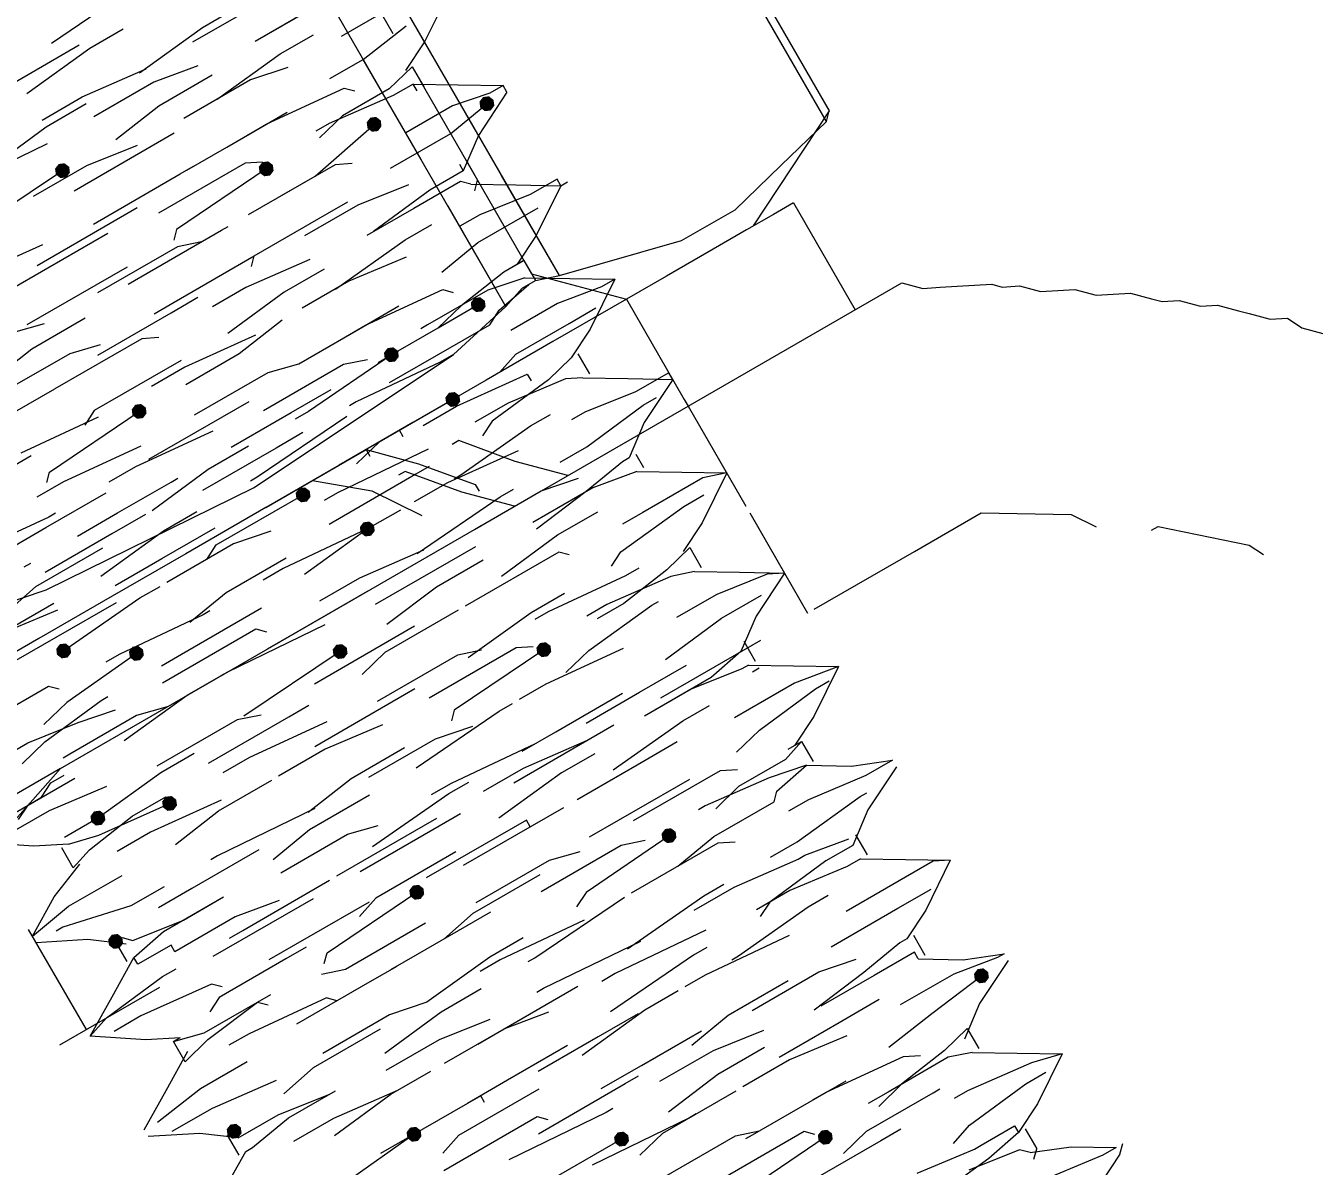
# Model space of a CAD drawing. Header units: millimetres. Extents: x 89051 to 218395, y -330386 to -125649.
# Drawn here: x 90744.4 to 90764.62, y -134125.1 to -134107.21 of the extents above; entities that cross this region are included whole.
import ezdxf

# ---------------------------------------------------------------- set-up
doc = ezdxf.new("R2010")
doc.units = ezdxf.units.MM
doc.header["$LTSCALE"] = 13
doc.layers.add('C00-00-00', color=7, linetype='Continuous')
doc.layers.add('标注、文本', color=3, linetype='Continuous', lineweight=25)
doc.styles.get("Standard").update_dxf_attribs({"font": 'gbenor.shx', "bigfont": 'gbcbig.shx'})
doc.dimstyles.new('1-15', dxfattribs={"dimscale": 20, "dimtxt": 3.5, "dimasz": 2, "dimexe": 1.5, "dimexo": 0.5, "dimgap": 0.5, "dimtad": 1, "dimtoh": 1, "dimdec": 1, "dimdsep": 46, "dimtxsty": 'Standard', "dimcen": 2.5, "dimclrd": 3, "dimclre": 3, "dimclrt": 3, "dimadec": 0, "dimazin": 2, "dimtfac": 1, "dimtdec": 1, "dimtmove": 0, "dimatfit": 2, "dimfxl": 1, "dimarcsym": 0})

# ---------------------------------------------------------------- blocks, each defined once
blk = doc.blocks.new('225635')
at = {"layer": 'C00-00-00'}
h = blk.add_hatch(color=256, dxfattribs=at)
h.dxf.hatch_style = 2
h.paths.add_polyline_path([(72516.826, -125582.872), (72516.74, -125582.907), (72516.705, -125582.993), (72516.74, -125583.078), (72516.826, -125583.114), (72516.911, -125583.078), (72516.947, -125582.993), (72516.911, -125582.907)])
h = blk.add_hatch(color=256, dxfattribs=at)
h.dxf.hatch_style = 2
h.paths.add_polyline_path([(72519.609, -125584.445), (72519.523, -125584.48), (72519.488, -125584.566), (72519.523, -125584.651), (72519.609, -125584.687), (72519.694, -125584.651), (72519.73, -125584.566), (72519.694, -125584.48)])
h = blk.add_hatch(color=256, dxfattribs=at)
h.dxf.hatch_style = 2
h.paths.add_polyline_path([(72521.424, -125584.687), (72521.339, -125584.722), (72521.303, -125584.808), (72521.339, -125584.893), (72521.424, -125584.929), (72521.509, -125584.893), (72521.545, -125584.808), (72521.509, -125584.722)])
h = blk.add_hatch(color=256, dxfattribs=at)
h.dxf.hatch_style = 2
h.paths.add_polyline_path([(72523.118, -125585.292), (72523.033, -125585.327), (72522.997, -125585.413), (72523.033, -125585.498), (72523.118, -125585.534), (72523.204, -125585.498), (72523.239, -125585.413), (72523.204, -125585.327)])
h = blk.add_hatch(color=256, dxfattribs=at)
h.dxf.hatch_style = 2
h.paths.add_polyline_path([(72515.979, -125586.744), (72515.893, -125586.78), (72515.858, -125586.865), (72515.893, -125586.95), (72515.979, -125586.986), (72516.064, -125586.95), (72516.1, -125586.865), (72516.064, -125586.78)])
h = blk.add_hatch(color=256, dxfattribs=at)
h.dxf.hatch_style = 2
h.paths.add_polyline_path([(72519.851, -125587.954), (72519.765, -125587.99), (72519.73, -125588.075), (72519.765, -125588.16), (72519.851, -125588.196), (72519.936, -125588.16), (72519.972, -125588.075), (72519.936, -125587.99)])
h = blk.add_hatch(color=256, dxfattribs=at)
h.dxf.hatch_style = 2
h.paths.add_polyline_path([(72521.424, -125587.954), (72521.339, -125587.99), (72521.303, -125588.075), (72521.339, -125588.16), (72521.424, -125588.196), (72521.509, -125588.16), (72521.545, -125588.075), (72521.509, -125587.99)])
h = blk.add_hatch(color=256, dxfattribs=at)
h.dxf.hatch_style = 2
h.paths.add_polyline_path([(72520.335, -125589.043), (72520.249, -125589.079), (72520.214, -125589.164), (72520.249, -125589.25), (72520.335, -125589.285), (72520.42, -125589.25), (72520.456, -125589.164), (72520.42, -125589.079)])
h = blk.add_hatch(color=256, dxfattribs=at)
h.dxf.hatch_style = 2
h.paths.add_polyline_path([(72517.552, -125589.164), (72517.466, -125589.2), (72517.431, -125589.285), (72517.466, -125589.371), (72517.552, -125589.406), (72517.637, -125589.371), (72517.673, -125589.285), (72517.637, -125589.2)])
h = blk.add_hatch(color=256, dxfattribs=at)
h.dxf.hatch_style = 2
h.paths.add_polyline_path([(72513.074, -125589.406), (72512.989, -125589.442), (72512.953, -125589.527), (72512.989, -125589.613), (72513.074, -125589.648), (72513.16, -125589.613), (72513.195, -125589.527), (72513.16, -125589.442)])
h = blk.add_hatch(color=256, dxfattribs=at)
h.dxf.hatch_style = 2
h.paths.add_polyline_path([(72514.043, -125590.011), (72513.957, -125590.047), (72513.922, -125590.132), (72513.957, -125590.218), (72514.043, -125590.253), (72514.128, -125590.218), (72514.163, -125590.132), (72514.128, -125590.047)])
h = blk.add_hatch(color=256, dxfattribs=at)
h.dxf.hatch_style = 2
h.paths.add_polyline_path([(72518.157, -125590.132), (72518.071, -125590.168), (72518.036, -125590.253), (72518.071, -125590.339), (72518.157, -125590.374), (72518.242, -125590.339), (72518.278, -125590.253), (72518.242, -125590.168)])
h = blk.add_hatch(color=256, dxfattribs=at)
h.dxf.hatch_style = 2
h.paths.add_polyline_path([(72516.826, -125591.584), (72516.74, -125591.62), (72516.705, -125591.705), (72516.74, -125591.791), (72516.826, -125591.826), (72516.911, -125591.791), (72516.947, -125591.705), (72516.911, -125591.62)])
h = blk.add_hatch(color=256, dxfattribs=at)
h.dxf.hatch_style = 2
h.paths.add_polyline_path([(72512.227, -125591.947), (72512.142, -125591.983), (72512.106, -125592.068), (72512.142, -125592.154), (72512.227, -125592.189), (72512.313, -125592.154), (72512.348, -125592.068), (72512.313, -125591.983)])
h = blk.add_hatch(color=256, dxfattribs=at)
h.dxf.hatch_style = 2
h.paths.add_polyline_path([(72513.316, -125592.31), (72513.231, -125592.346), (72513.195, -125592.431), (72513.231, -125592.517), (72513.316, -125592.552), (72513.402, -125592.517), (72513.437, -125592.431), (72513.402, -125592.346)])
h = blk.add_hatch(color=256, dxfattribs=at)
h.dxf.hatch_style = 2
h.paths.add_polyline_path([(72519.609, -125593.157), (72519.523, -125593.193), (72519.488, -125593.278), (72519.523, -125593.364), (72519.609, -125593.399), (72519.694, -125593.364), (72519.73, -125593.278), (72519.694, -125593.193)])
h = blk.add_hatch(color=256, dxfattribs=at)
h.dxf.hatch_style = 2
h.paths.add_polyline_path([(72511.501, -125593.762), (72511.416, -125593.798), (72511.38, -125593.883), (72511.416, -125593.969), (72511.501, -125594.004), (72511.587, -125593.969), (72511.622, -125593.883), (72511.587, -125593.798)])
h = blk.add_hatch(color=256, dxfattribs=at)
h.dxf.hatch_style = 2
h.paths.add_polyline_path([(72515.979, -125595.457), (72515.893, -125595.492), (72515.858, -125595.578), (72515.893, -125595.663), (72515.979, -125595.699), (72516.064, -125595.663), (72516.1, -125595.578), (72516.064, -125595.492)])
h = blk.add_hatch(color=256, dxfattribs=at)
h.dxf.hatch_style = 2
h.paths.add_polyline_path([(72519.851, -125596.667), (72519.765, -125596.702), (72519.73, -125596.788), (72519.765, -125596.873), (72519.851, -125596.909), (72519.936, -125596.873), (72519.972, -125596.788), (72519.936, -125596.702)])
h = blk.add_hatch(color=256, dxfattribs=at)
h.dxf.hatch_style = 2
h.paths.add_polyline_path([(72511.622, -125597.272), (72511.537, -125597.307), (72511.501, -125597.393), (72511.537, -125597.478), (72511.622, -125597.514), (72511.708, -125597.478), (72511.743, -125597.393), (72511.708, -125597.307)])
h = blk.add_hatch(color=256, dxfattribs=at)
h.dxf.hatch_style = 2
h.paths.add_polyline_path([(72514.043, -125598.724), (72513.957, -125598.759), (72513.922, -125598.845), (72513.957, -125598.93), (72514.043, -125598.966), (72514.128, -125598.93), (72514.163, -125598.845), (72514.128, -125598.759)])
h = blk.add_hatch(color=256, dxfattribs=at)
h.dxf.hatch_style = 2
h.paths.add_polyline_path([(72516.826, -125600.418), (72516.74, -125600.453), (72516.705, -125600.539), (72516.74, -125600.624), (72516.826, -125600.66), (72516.911, -125600.624), (72516.947, -125600.539), (72516.911, -125600.453)])
h = blk.add_hatch(color=256, dxfattribs=at)
h.dxf.hatch_style = 2
h.paths.add_polyline_path([(72522.997, -125601.023), (72522.912, -125601.058), (72522.876, -125601.144), (72522.912, -125601.229), (72522.997, -125601.265), (72523.083, -125601.229), (72523.118, -125601.144), (72523.083, -125601.058)])
h = blk.add_hatch(color=256, dxfattribs=at)
h.dxf.hatch_style = 2
h.paths.add_polyline_path([(72519.609, -125601.991), (72519.523, -125602.026), (72519.488, -125602.112), (72519.523, -125602.197), (72519.609, -125602.233), (72519.694, -125602.197), (72519.73, -125602.112), (72519.694, -125602.026)])
at = {"layer": 'C00-00-00', "lineweight": 15}
for points in [[(72521.787, -125588.317), (72521.787, -125578.999)], [(72522.755, -125588.317), (72522.755, -125578.999)], [(72527.595, -125588.317), (72527.595, -125578.999)], [(72527.716, -125578.999), (72527.716, -125588.196)], [(72519.246, -125581.057), (72517.673, -125581.178)], [(72518.036, -125581.42), (72516.584, -125581.42)], [(72516.947, -125581.662), (72518.157, -125581.541)], [(72518.157, -125581.541), (72518.762, -125581.541)], [(72522.392, -125581.904), (72522.392, -125583.719)], [(72516.947, -125582.146), (72517.673, -125582.146)], [(72517.673, -125582.146), (72518.762, -125582.267)], [(72518.641, -125582.267), (72519.851, -125582.146)], [(72519.851, -125582.146), (72520.456, -125582.146)], [(72515.858, -125582.388), (72516.947, -125582.267)], [(72516.947, -125582.267), (72517.673, -125582.267)], [(72519.609, -125582.267), (72520.819, -125582.267)], [(72516.826, -125582.509), (72515.132, -125582.388)], [(72518.762, -125582.509), (72517.673, -125582.509)], [(72519.488, -125582.63), (72518.762, -125582.509)], [(72521.424, -125582.751), (72520.456, -125582.751)], [(72521.545, -125582.751), (72520.456, -125582.751)], [(72518.641, -125582.872), (72517.794, -125582.993)], [(72519.609, -125582.872), (72518.641, -125582.872)], [(72516.826, -125582.993), (72515.011, -125583.114)], [(72517.189, -125583.114), (72516.221, -125583.114)], [(72518.036, -125583.235), (72517.189, -125583.114)], [(72519.488, -125583.235), (72520.698, -125583.114)], [(72520.698, -125583.114), (72521.303, -125583.114)], [(72516.826, -125583.356), (72517.431, -125583.356)], [(72517.431, -125583.356), (72518.641, -125583.356)], [(72520.093, -125583.235), (72518.883, -125583.235)], [(72520.698, -125583.356), (72520.093, -125583.235)], [(72522.392, -125583.356), (72521.666, -125583.356)], [(72514.769, -125583.719), (72515.979, -125583.84)], [(72521.787, -125583.84), (72522.634, -125583.719)], [(72523.481, -125583.598), (72522.755, -125584.082)], [(72516.826, -125583.961), (72518.399, -125583.961)], [(72518.399, -125583.961), (72518.641, -125583.961)], [(72518.52, -125583.961), (72519.246, -125583.961)], [(72519.246, -125583.961), (72520.335, -125583.961)], [(72519.609, -125583.961), (72519.972, -125583.961)], [(72519.972, -125583.961), (72521.303, -125584.082)], [(72521.182, -125583.84), (72521.787, -125583.84)], [(72521.787, -125585.655), (72521.787, -125583.84)], [(72522.755, -125585.655), (72522.755, -125583.84)], [(72515.737, -125584.082), (72516.342, -125584.082)], [(72516.342, -125584.082), (72517.552, -125584.082)], [(72521.303, -125584.082), (72521.424, -125584.203)], [(72522.755, -125584.082), (72522.271, -125584.324)], [(72515.858, -125584.203), (72515.132, -125584.203)], [(72516.947, -125584.203), (72515.858, -125584.203)], [(72519.367, -125584.324), (72517.794, -125584.324)], [(72519.609, -125584.445), (72519.367, -125584.324)], [(72522.392, -125584.324), (72521.908, -125584.445)], [(72522.392, -125584.324), (72522.392, -125584.687)], [(72519.609, -125584.566), (72517.915, -125584.687)], [(72521.061, -125584.445), (72520.577, -125584.566)], [(72520.819, -125584.445), (72520.577, -125584.445)], [(72521.908, -125584.566), (72520.819, -125584.445)], [(72521.908, -125584.445), (72521.061, -125584.445)], [(72522.271, -125584.566), (72521.908, -125584.566)], [(72522.271, -125584.687), (72522.271, -125584.566)], [(72522.271, -125584.566), (72522.876, -125584.929)], [(72522.392, -125584.566), (72522.392, -125586.381)], [(72517.915, -125584.687), (72517.794, -125584.808)], [(72515.374, -125584.929), (72514.89, -125584.808)], [(72516.1, -125584.808), (72515.132, -125584.808)], [(72516.947, -125584.808), (72516.1, -125584.808)], [(72517.794, -125584.929), (72516.342, -125584.929)], [(72518.157, -125585.05), (72517.794, -125584.929)], [(72520.214, -125585.05), (72521.424, -125584.808)], [(72522.876, -125584.929), (72523.481, -125585.292)], [(72514.164, -125585.292), (72515.011, -125585.171)], [(72515.011, -125585.171), (72515.979, -125585.171)], [(72516.826, -125585.05), (72518.52, -125585.05)], [(72518.52, -125585.05), (72518.641, -125585.05)], [(72519.246, -125585.05), (72519.004, -125585.05)], [(72520.577, -125585.05), (72519.246, -125585.05)], [(72519.609, -125585.05), (72520.214, -125585.05)], [(72520.819, -125585.171), (72520.577, -125585.05)], [(72522.634, -125585.171), (72521.787, -125585.171)], [(72523.239, -125585.292), (72522.634, -125585.171)], [(72523.481, -125585.292), (72523.239, -125585.292)], [(72523.481, -125585.413), (72523.481, -125585.292)], [(72514.285, -125585.534), (72515.495, -125585.534)], [(72515.495, -125585.534), (72515.979, -125585.655)], [(72521.303, -125585.534), (72522.392, -125585.534)], [(72522.392, -125585.534), (72523.118, -125585.413)], [(72523.481, -125585.413), (72522.755, -125585.776)], [(72515.858, -125585.776), (72517.189, -125585.776)], [(72516.947, -125585.655), (72517.31, -125585.655)], [(72517.189, -125585.776), (72517.673, -125585.776)], [(72517.31, -125585.655), (72518.762, -125585.655)], [(72518.641, -125585.776), (72518.762, -125585.655)], [(72518.762, -125585.655), (72520.093, -125585.655)], [(72519.609, -125585.776), (72520.577, -125585.776)], [(72520.093, -125585.655), (72520.456, -125585.655)], [(72520.577, -125585.776), (72521.424, -125585.897)], [(72522.755, -125585.776), (72522.271, -125586.139)], [(72514.285, -125585.897), (72515.011, -125585.897)], [(72516.584, -125585.897), (72515.011, -125585.897)], [(72516.826, -125586.018), (72516.584, -125585.897)], [(72518.399, -125586.018), (72517.794, -125586.018)], [(72519.488, -125586.139), (72518.399, -125586.018)], [(72522.271, -125586.018), (72522.271, -125586.139)], [(72522.392, -125586.018), (72522.392, -125586.381)], [(72521.666, -125586.139), (72520.577, -125586.26)], [(72522.271, -125586.139), (72521.666, -125586.139)], [(72518.883, -125586.381), (72517.794, -125586.502)], [(72519.609, -125586.381), (72518.883, -125586.381)], [(72521.303, -125586.26), (72520.456, -125586.26)], [(72522.15, -125586.26), (72521.303, -125586.26)], [(72522.271, -125586.381), (72522.15, -125586.26)], [(72522.271, -125586.502), (72522.392, -125586.381)], [(72522.271, -125586.381), (72522.876, -125586.744)], [(72522.392, -125586.381), (72522.392, -125588.075)], [(72514.164, -125586.623), (72513.8, -125586.623)], [(72515.374, -125586.623), (72514.043, -125586.502)], [(72515.374, -125586.502), (72515.132, -125586.623)], [(72516.947, -125586.502), (72515.374, -125586.502)], [(72516.947, -125586.623), (72516.342, -125586.623)], [(72518.157, -125586.744), (72516.947, -125586.623)], [(72519.609, -125586.744), (72520.94, -125586.623)], [(72520.94, -125586.623), (72521.424, -125586.623)], [(72521.787, -125588.317), (72521.787, -125586.502)], [(72522.755, -125588.317), (72522.755, -125586.502)], [(72527.595, -125588.317), (72527.595, -125586.502)], [(72517.794, -125586.865), (72518.641, -125586.744)], [(72519.851, -125586.744), (72519.004, -125586.744)], [(72520.819, -125586.865), (72519.851, -125586.744)], [(72522.876, -125586.744), (72523.481, -125587.107)], [(72514.164, -125587.107), (72514.285, -125586.986)], [(72514.285, -125586.986), (72515.979, -125586.865)], [(72516.826, -125586.865), (72517.794, -125586.865)], [(72522.15, -125586.865), (72521.787, -125586.865)], [(72522.997, -125586.986), (72522.15, -125586.865)], [(72523.481, -125586.986), (72522.997, -125586.986)], [(72523.481, -125587.107), (72523.481, -125586.986)], [(72513.922, -125587.228), (72514.406, -125587.228)], [(72514.406, -125587.228), (72515.737, -125587.349)], [(72521.182, -125587.349), (72521.908, -125587.228)], [(72521.908, -125587.228), (72522.755, -125587.228)], [(72523.481, -125587.107), (72522.755, -125587.591)], [(72522.755, -125587.228), (72522.997, -125587.228)], [(72523.481, -125587.107), (72523.602, -125587.107)], [(72516.705, -125587.349), (72518.036, -125587.349)], [(72518.036, -125587.349), (72518.52, -125587.47)], [(72513.922, -125587.591), (72512.59, -125587.47)], [(72514.043, -125587.591), (72513.922, -125587.591)], [(72515.495, -125587.591), (72515.011, -125587.591)], [(72516.826, -125587.712), (72515.495, -125587.591)], [(72515.737, -125587.591), (72516.584, -125587.591)], [(72516.584, -125587.591), (72517.552, -125587.591)], [(72518.52, -125587.47), (72519.609, -125587.47)], [(72519.367, -125587.47), (72519.73, -125587.47)], [(72519.609, -125587.47), (72520.335, -125587.47)], [(72519.73, -125587.47), (72521.061, -125587.591)], [(72521.061, -125587.591), (72521.182, -125587.712)], [(72522.755, -125587.591), (72522.271, -125587.833)], [(72513.074, -125587.712), (72513.8, -125587.712)], [(72513.8, -125587.712), (72514.89, -125587.712)], [(72519.125, -125587.833), (72517.673, -125587.833)], [(72519.488, -125587.954), (72519.125, -125587.833)], [(72522.029, -125587.833), (72521.182, -125587.954)], [(72522.392, -125587.833), (72522.029, -125587.833)], [(72522.15, -125587.833), (72522.392, -125587.833)], [(72522.392, -125587.833), (72522.392, -125588.196)], [(72520.577, -125587.954), (72520.456, -125587.954)], [(72521.666, -125587.954), (72520.577, -125587.954)], [(72521.182, -125587.954), (72520.698, -125588.075)], [(72522.271, -125588.075), (72521.666, -125587.954)], [(72513.195, -125588.075), (72513.316, -125588.075)], [(72514.164, -125588.075), (72514.89, -125588.075)], [(72514.89, -125588.075), (72515.858, -125588.075)], [(72516.463, -125588.196), (72515.374, -125588.317)], [(72515.858, -125588.075), (72515.979, -125588.075)], [(72517.189, -125588.196), (72516.463, -125588.196)], [(72516.947, -125588.075), (72518.036, -125588.075)], [(72518.036, -125588.075), (72518.762, -125588.075)], [(72518.278, -125588.196), (72518.036, -125588.196)], [(72519.851, -125588.075), (72518.278, -125588.196)], [(72519.609, -125588.075), (72519.972, -125588.075)], [(72519.972, -125588.075), (72520.698, -125588.075)], [(72520.698, -125588.075), (72521.424, -125588.075)], [(72521.666, -125588.317), (72522.271, -125588.196)], [(72521.787, -125588.317), (72522.15, -125588.196), (72522.392, -125588.196), (72522.755, -125588.317)], [(72522.271, -125588.075), (72522.876, -125588.438)], [(72522.392, -125588.075), (72523.481, -125589.164)], [(72527.716, -125588.196), (72525.78, -125589.164)], [(72527.595, -125588.317), (72527.716, -125588.196)], [(72512.106, -125588.317), (72513.316, -125588.559), (72516.947, -125588.801), (72520.698, -125588.559), (72521.787, -125588.317)], [(72513.195, -125588.438), (72512.59, -125588.559)], [(72514.406, -125588.438), (72513.195, -125588.438)], [(72514.648, -125588.317), (72513.437, -125588.317)], [(72515.253, -125588.317), (72514.648, -125588.317)], [(72517.552, -125588.438), (72516.221, -125588.438)], [(72518.036, -125588.438), (72517.552, -125588.438)], [(72519.004, -125588.438), (72518.883, -125588.438)], [(72520.456, -125588.559), (72519.004, -125588.438)], [(72519.609, -125588.438), (72520.456, -125588.438)], [(72520.456, -125588.438), (72521.424, -125588.438)], [(72521.424, -125588.438), (72521.666, -125588.317)], [(72522.755, -125588.317), (72524.691, -125588.801), (72525.659, -125588.801), (72526.627, -125588.559), (72527.595, -125588.317)], [(72522.876, -125588.438), (72523.481, -125588.801)], [(72517.068, -125588.68), (72518.762, -125588.559)], [(72520.698, -125588.559), (72520.456, -125588.559)], [(72512.348, -125588.801), (72513.316, -125588.922)], [(72512.469, -125588.801), (72513.316, -125588.801)], [(72514.164, -125588.801), (72515.374, -125588.68)], [(72515.374, -125588.68), (72515.979, -125588.68)], [(72516.947, -125588.68), (72517.068, -125588.68)], [(72522.513, -125588.68), (72521.666, -125588.68)], [(72523.239, -125588.801), (72522.513, -125588.68)], [(72523.481, -125588.801), (72522.755, -125589.285)], [(72523.481, -125588.801), (72523.239, -125588.801)], [(72514.285, -125589.043), (72515.132, -125589.043)], [(72515.132, -125589.043), (72516.1, -125589.043)], [(72521.182, -125589.164), (72521.545, -125589.043)], [(72521.545, -125589.043), (72522.513, -125589.043)], [(72522.513, -125589.043), (72522.997, -125589.043)], [(72526.506, -125589.164), (72526.143, -125589.164), (72525.659, -125589.164), (72525.054, -125589.164), (72524.207, -125589.164), (72523.239, -125589.164), (72522.15, -125589.164), (72520.94, -125589.164), (72519.609, -125589.164), (72518.278, -125589.164), (72516.947, -125589.164), (72515.495, -125589.164), (72514.164, -125589.164), (72512.832, -125589.164), (72511.622, -125589.164), (72510.533, -125589.164), (72509.565, -125589.164), (72508.839, -125589.164), (72508.113, -125589.164), (72507.629, -125589.164), (72507.387, -125589.164)], [(72516.947, -125589.164), (72518.762, -125589.164)], [(72517.794, -125589.164), (72518.52, -125589.769)], [(72518.52, -125589.285), (72519.004, -125589.164)], [(72518.762, -125589.164), (72519.367, -125589.769)], [(72518.762, -125589.164), (72518.762, -125589.285)], [(72519.004, -125589.164), (72520.335, -125589.164)], [(72519.367, -125589.285), (72519.367, -125589.164)], [(72523.481, -125589.164), (72523.481, -125590.979)], [(72526.506, -125589.164), (72526.506, -125591.1)], [(72513.074, -125589.285), (72512.348, -125589.285)], [(72514.164, -125589.285), (72513.074, -125589.285)], [(72513.074, -125589.527), (72514.527, -125589.406)], [(72514.527, -125589.406), (72514.89, -125589.406)], [(72516.221, -125589.406), (72515.011, -125589.406)], [(72515.737, -125589.406), (72515.979, -125589.285)], [(72515.979, -125589.285), (72517.552, -125589.285)], [(72516.826, -125589.527), (72516.221, -125589.406)], [(72519.73, -125589.285), (72520.335, -125589.285)], [(72520.335, -125589.285), (72521.545, -125589.406)], [(72521.545, -125589.406), (72521.545, -125589.527)], [(72522.755, -125589.285), (72522.271, -125589.527)], [(72518.036, -125589.527), (72517.794, -125589.527)], [(72519.609, -125589.648), (72518.036, -125589.527)], [(72521.061, -125589.648), (72520.456, -125589.648)], [(72521.787, -125589.648), (72520.698, -125589.769)], [(72522.029, -125589.769), (72521.061, -125589.648)], [(72522.271, -125589.527), (72521.787, -125589.648)], [(72522.392, -125589.527), (72522.392, -125589.89)], [(72518.52, -125589.769), (72519.004, -125590.495)], [(72519.125, -125589.769), (72519.004, -125589.769)], [(72519.73, -125590.495), (72519.125, -125589.769)], [(72519.367, -125589.769), (72519.972, -125590.495)], [(72520.093, -125589.769), (72519.972, -125589.769)], [(72520.698, -125590.495), (72520.093, -125589.769)], [(72520.698, -125589.769), (72520.456, -125589.89)], [(72522.271, -125589.89), (72522.029, -125589.769)], [(72512.59, -125589.89), (72511.622, -125589.89)], [(72512.711, -125590.011), (72512.59, -125589.89)], [(72513.8, -125590.011), (72513.558, -125590.011)], [(72515.253, -125590.132), (72513.8, -125590.011)], [(72515.737, -125590.011), (72515.011, -125590.132)], [(72516.826, -125590.011), (72515.737, -125590.011)], [(72519.246, -125589.89), (72517.673, -125589.89)], [(72519.488, -125589.89), (72519.246, -125589.89)], [(72522.271, -125589.89), (72522.876, -125590.253)], [(72512.711, -125590.253), (72512.227, -125590.374)], [(72514.043, -125590.132), (72512.711, -125590.253)], [(72515.374, -125590.132), (72515.253, -125590.132)], [(72516.705, -125590.132), (72516.342, -125590.132)], [(72518.157, -125590.253), (72516.705, -125590.132)], [(72516.947, -125590.374), (72518.157, -125590.253)], [(72518.157, -125590.253), (72518.762, -125590.253)], [(72519.609, -125590.253), (72519.004, -125590.253)], [(72520.819, -125590.374), (72519.609, -125590.253)], [(72519.73, -125590.253), (72519.851, -125590.253)], [(72519.851, -125590.253), (72521.182, -125590.132)], [(72521.182, -125590.132), (72521.545, -125590.132)], [(72522.876, -125590.253), (72523.481, -125590.616)], [(72522.029, -125590.374), (72521.787, -125590.374)], [(72522.876, -125590.495), (72522.029, -125590.374)], [(72511.501, -125590.495), (72511.864, -125590.495)], [(72511.622, -125590.737), (72512.106, -125590.616)], [(72511.864, -125590.495), (72512.711, -125590.616)], [(72512.106, -125590.616), (72513.195, -125590.495)], [(72512.711, -125590.616), (72513.316, -125590.737)], [(72513.195, -125590.495), (72513.316, -125590.495)], [(72514.285, -125590.495), (72514.648, -125590.495)], [(72514.648, -125590.495), (72516.1, -125590.495)], [(72520.335, -125591.1), (72519.73, -125590.495)], [(72519.972, -125590.495), (72519.972, -125590.616)], [(72521.303, -125591.1), (72520.698, -125590.495)], [(72523.481, -125590.616), (72522.755, -125590.979)], [(72523.481, -125590.495), (72522.876, -125590.495)], [(72523.481, -125590.616), (72523.481, -125590.495)], [(72514.164, -125590.737), (72515.858, -125590.737)], [(72515.858, -125590.737), (72515.979, -125590.858)], [(72516.947, -125590.858), (72517.673, -125590.858)], [(72517.673, -125590.858), (72518.762, -125590.979)], [(72518.641, -125590.979), (72520.214, -125590.858)], [(72520.214, -125590.858), (72520.456, -125590.858)], [(72521.303, -125590.858), (72521.787, -125590.858)], [(72521.787, -125590.858), (72522.876, -125590.737)], [(72522.876, -125590.737), (72523.118, -125590.737)], [(72512.348, -125590.979), (72512.227, -125590.979)], [(72513.558, -125590.979), (72512.348, -125590.979)], [(72514.043, -125591.1), (72513.558, -125590.979)], [(72522.755, -125590.979), (72522.271, -125591.342)], [(72523.481, -125590.979), (72523.481, -125591.1)], [(72511.138, -125591.463), (72511.38, -125591.342), (72511.622, -125591.342), (72511.864, -125591.221), (72512.106, -125591.221)], [(72512.106, -125591.1), (72509.807, -125591.1), (72507.629, -125591.1), (72506.419, -125591.1), (72505.33, -125591.1), (72504.846, -125591.1), (72504.483, -125591.1)], [(72512.106, -125591.1), (72510.291, -125591.705)], [(72512.106, -125591.1), (72527.353, -125591.1)], [(72513.195, -125591.221), (72514.406, -125591.1)], [(72514.406, -125591.1), (72515.011, -125591.1)], [(72515.132, -125591.1), (72515.011, -125591.1)], [(72516.826, -125591.221), (72515.132, -125591.1)], [(72515.858, -125591.1), (72516.342, -125591.1)], [(72516.342, -125591.1), (72517.673, -125591.1)], [(72519.609, -125591.1), (72519.73, -125591.1)], [(72519.609, -125591.1), (72520.819, -125591.1)], [(72520.819, -125591.1), (72521.424, -125591.221)], [(72523.481, -125591.1), (72523.481, -125592.915)], [(72527.353, -125591.1), (72527.595, -125591.342), (72527.837, -125591.463), (72528.079, -125591.584), (72528.321, -125591.705), (72528.563, -125591.826), (72528.684, -125591.947), (72528.926, -125592.068), (72529.168, -125592.31), (72529.41, -125592.431), (72529.652, -125592.552), (72529.895, -125592.794), (72530.137, -125592.915), (72530.379, -125593.036), (72530.621, -125593.278), (72530.742, -125593.399), (72530.984, -125593.52), (72531.226, -125593.762), (72531.468, -125593.883), (72531.71, -125594.125), (72531.831, -125594.246), (72532.073, -125594.488), (72532.315, -125594.609), (72532.436, -125594.851), (72532.678, -125595.093)], [(72511.138, -125591.947), (72510.412, -125591.463)], [(72510.533, -125591.342), (72511.38, -125591.342)], [(72511.38, -125591.342), (72512.227, -125591.342)], [(72518.762, -125591.342), (72517.673, -125591.342)], [(72519.488, -125591.342), (72518.762, -125591.342)], [(72521.424, -125591.463), (72520.456, -125591.584)], [(72521.545, -125591.463), (72520.456, -125591.463)], [(72522.15, -125591.342), (72521.424, -125591.463)], [(72522.271, -125591.584), (72521.545, -125591.463)], [(72522.271, -125591.342), (72522.15, -125591.342)], [(72522.392, -125591.342), (72522.392, -125591.584)], [(72511.622, -125591.584), (72510.775, -125591.584)], [(72512.59, -125591.705), (72511.622, -125591.584)], [(72518.641, -125591.584), (72517.673, -125591.705)], [(72519.488, -125591.584), (72518.641, -125591.584)], [(72522.271, -125591.584), (72522.876, -125591.947)], [(72514.89, -125591.826), (72513.437, -125591.826)], [(72515.253, -125591.947), (72514.89, -125591.826)], [(72516.826, -125591.705), (72515.011, -125591.826)], [(72519.609, -125591.947), (72520.698, -125591.826)], [(72520.698, -125591.826), (72521.424, -125591.826)], [(72511.622, -125592.189), (72511.138, -125591.947)], [(72512.227, -125592.068), (72511.622, -125592.068)], [(72513.437, -125591.947), (72512.227, -125592.068)], [(72514.043, -125591.947), (72513.437, -125591.947)], [(72516.826, -125591.947), (72516.221, -125591.947)], [(72518.036, -125591.947), (72516.826, -125591.947)], [(72516.947, -125592.189), (72517.431, -125592.068)], [(72517.431, -125592.068), (72518.762, -125592.068)], [(72520.577, -125592.068), (72518.883, -125592.068)], [(72520.698, -125592.189), (72520.577, -125592.068)], [(72522.876, -125591.947), (72523.481, -125592.31)], [(72511.501, -125592.552), (72511.501, -125592.189)], [(72511.622, -125592.189), (72512.106, -125592.31)], [(72514.164, -125592.189), (72515.616, -125592.189)], [(72515.616, -125592.189), (72515.979, -125592.189)], [(72522.029, -125592.189), (72521.666, -125592.189)], [(72523.118, -125592.189), (72522.029, -125592.189)], [(72523.481, -125592.31), (72523.118, -125592.189)], [(72511.501, -125592.552), (72511.864, -125592.431)], [(72511.864, -125592.431), (72512.711, -125592.31)], [(72512.106, -125592.31), (72513.316, -125592.431)], [(72512.711, -125592.31), (72513.316, -125592.31)], [(72514.285, -125592.431), (72514.769, -125592.431)], [(72514.769, -125592.431), (72516.1, -125592.552)], [(72521.424, -125592.552), (72522.634, -125592.431)], [(72522.634, -125592.431), (72522.997, -125592.431)], [(72523.481, -125592.31), (72522.755, -125592.794)], [(72511.017, -125592.794), (72511.622, -125592.552)], [(72512.832, -125592.673), (72512.227, -125592.673)], [(72514.043, -125592.794), (72512.832, -125592.673)], [(72516.947, -125592.673), (72518.399, -125592.673)], [(72518.399, -125592.673), (72518.762, -125592.794)], [(72518.52, -125592.794), (72519.73, -125592.673)], [(72519.73, -125592.673), (72520.335, -125592.673)], [(72521.182, -125592.673), (72521.424, -125592.552)], [(72510.412, -125593.157), (72511.017, -125592.794)], [(72515.737, -125592.794), (72517.552, -125592.794)], [(72519.73, -125592.794), (72519.972, -125592.794)], [(72519.972, -125592.794), (72521.303, -125592.915)], [(72522.755, -125592.794), (72522.271, -125593.036)], [(72510.412, -125593.157), (72511.138, -125593.036)], [(72510.412, -125594.851), (72510.412, -125593.036)], [(72511.138, -125593.036), (72512.106, -125593.036)], [(72513.074, -125593.036), (72513.922, -125592.915)], [(72513.922, -125592.915), (72514.89, -125592.915)], [(72515.858, -125592.915), (72515.011, -125592.915)], [(72516.826, -125593.036), (72515.858, -125592.915)], [(72519.246, -125593.036), (72517.673, -125593.036)], [(72519.488, -125593.157), (72519.246, -125593.036)], [(72521.303, -125592.915), (72521.545, -125592.915)], [(72522.392, -125593.036), (72521.908, -125593.157)], [(72522.392, -125593.036), (72522.392, -125593.399)], [(72523.481, -125593.036), (72523.481, -125593.883)], [(72511.138, -125593.641), (72510.412, -125593.278)], [(72510.896, -125593.278), (72510.775, -125593.278)], [(72511.985, -125593.52), (72510.896, -125593.278)], [(72519.609, -125593.278), (72517.915, -125593.399)], [(72520.819, -125593.157), (72520.456, -125593.157)], [(72521.061, -125593.278), (72520.577, -125593.278)], [(72521.908, -125593.278), (72520.819, -125593.157)], [(72521.908, -125593.157), (72521.061, -125593.278)], [(72522.271, -125593.399), (72521.908, -125593.278)], [(72517.915, -125593.399), (72517.794, -125593.52)], [(72522.271, -125593.399), (72522.876, -125593.762)], [(72511.622, -125594.004), (72511.138, -125593.641)], [(72512.59, -125593.52), (72511.985, -125593.52)], [(72513.558, -125593.52), (72513.437, -125593.52)], [(72515.253, -125593.641), (72513.558, -125593.52)], [(72515.979, -125593.52), (72515.132, -125593.641)], [(72516.947, -125593.52), (72515.979, -125593.52)], [(72517.431, -125593.641), (72516.221, -125593.641)], [(72518.036, -125593.762), (72517.431, -125593.641)], [(72519.73, -125593.762), (72520.214, -125593.641)], [(72520.214, -125593.641), (72521.424, -125593.52)], [(72521.424, -125593.52), (72521.545, -125593.52)], [(72511.501, -125594.246), (72511.501, -125593.883)], [(72511.622, -125593.883), (72511.743, -125594.004)], [(72512.953, -125593.762), (72512.348, -125593.762)], [(72514.164, -125593.762), (72512.953, -125593.762)], [(72514.285, -125594.004), (72515.011, -125593.883)], [(72515.011, -125593.883), (72516.1, -125593.883)], [(72516.947, -125593.883), (72518.52, -125593.762)], [(72518.52, -125593.762), (72518.762, -125593.762)], [(72519.367, -125593.762), (72518.883, -125593.762)], [(72520.698, -125593.883), (72519.367, -125593.762)], [(72522.392, -125593.883), (72521.666, -125593.883)], [(72523.239, -125594.004), (72522.392, -125593.883)], [(72522.876, -125593.762), (72523.481, -125594.125)], [(72523.481, -125593.883), (72523.481, -125594.851)], [(72511.743, -125594.004), (72512.59, -125594.125)], [(72523.481, -125594.125), (72523.239, -125594.004)], [(72511.017, -125594.609), (72511.622, -125594.246)], [(72511.622, -125594.246), (72512.227, -125594.125)], [(72511.622, -125594.367), (72511.622, -125594.246)], [(72512.227, -125594.125), (72513.316, -125594.125)], [(72512.59, -125594.125), (72513.316, -125594.125)], [(72514.285, -125594.246), (72515.495, -125594.246)], [(72515.495, -125594.246), (72515.979, -125594.367)], [(72521.182, -125594.367), (72522.271, -125594.246)], [(72522.271, -125594.246), (72522.997, -125594.246)], [(72523.481, -125594.125), (72522.755, -125594.488)], [(72512.227, -125594.367), (72511.622, -125594.367)], [(72512.227, -125594.488), (72512.227, -125594.367)], [(72513.316, -125594.488), (72512.227, -125594.488)], [(72514.043, -125594.609), (72513.316, -125594.488)], [(72515.737, -125594.609), (72517.189, -125594.488)], [(72516.947, -125594.367), (72517.31, -125594.367)], [(72517.189, -125594.488), (72517.552, -125594.488)], [(72517.31, -125594.367), (72518.762, -125594.488)], [(72518.52, -125594.488), (72519.125, -125594.488)], [(72519.125, -125594.488), (72520.335, -125594.488)], [(72522.755, -125594.488), (72522.271, -125594.851)], [(72510.412, -125594.972), (72511.017, -125594.609)], [(72519.609, -125594.609), (72520.577, -125594.609)], [(72520.577, -125594.609), (72521.424, -125594.609)], [(72509.928, -125594.851), (72511.743, -125594.851)], [(72510.412, -125594.972), (72510.775, -125594.851)], [(72510.775, -125594.851), (72511.864, -125594.73)], [(72511.864, -125594.73), (72512.106, -125594.73)], [(72512.711, -125594.851), (72514.527, -125594.851)], [(72513.074, -125594.73), (72513.316, -125594.73)], [(72513.316, -125594.73), (72514.89, -125594.73)], [(72516.584, -125594.73), (72515.011, -125594.73)], [(72515.374, -125594.851), (72517.189, -125594.851)], [(72516.826, -125594.73), (72516.584, -125594.73)], [(72518.399, -125594.73), (72517.673, -125594.73)], [(72518.157, -125594.851), (72519.972, -125594.851)], [(72519.488, -125594.851), (72518.399, -125594.73)], [(72520.819, -125594.851), (72522.634, -125594.851)], [(72522.271, -125594.851), (72521.666, -125594.972)], [(72522.392, -125594.73), (72522.392, -125595.093)], [(72523.602, -125594.851), (72525.417, -125594.851)], [(72525.417, -125594.851), (72526.627, -125594.851)], [(72526.627, -125594.851), (72527.837, -125595.578)], [(72511.138, -125595.457), (72510.412, -125594.972)], [(72511.259, -125595.093), (72510.775, -125595.093)], [(72512.469, -125595.214), (72511.259, -125595.093)], [(72518.883, -125595.093), (72517.673, -125595.214)], [(72519.488, -125595.093), (72518.883, -125595.093)], [(72521.666, -125594.972), (72520.456, -125594.972)], [(72521.303, -125594.972), (72520.456, -125594.972)], [(72522.15, -125595.093), (72521.303, -125594.972)], [(72522.271, -125595.093), (72522.15, -125595.093)], [(72522.271, -125595.093), (72522.876, -125595.457)], [(72512.59, -125595.336), (72512.469, -125595.214)], [(72522.271, -125595.214), (72522.392, -125595.214)], [(72511.622, -125595.699), (72511.138, -125595.457)], [(72512.469, -125595.457), (72512.227, -125595.578)], [(72513.679, -125595.457), (72512.469, -125595.457)], [(72514.164, -125595.336), (72513.437, -125595.336)], [(72514.043, -125595.457), (72513.679, -125595.457)], [(72515.253, -125595.336), (72514.164, -125595.336)], [(72515.374, -125595.336), (72515.011, -125595.457)], [(72516.826, -125595.336), (72515.374, -125595.336)], [(72518.036, -125595.457), (72516.221, -125595.457)], [(72518.036, -125595.578), (72518.036, -125595.457)], [(72519.609, -125595.457), (72520.94, -125595.336)], [(72520.94, -125595.336), (72521.424, -125595.336)], [(72522.876, -125595.457), (72523.481, -125595.82)], [(72511.622, -125595.699), (72511.501, -125595.699)], [(72511.501, -125595.699), (72511.985, -125595.82)], [(72511.501, -125596.062), (72511.501, -125595.699)], [(72514.164, -125595.82), (72514.285, -125595.699)], [(72514.285, -125595.699), (72515.979, -125595.578)], [(72516.826, -125595.578), (72517.794, -125595.578)], [(72517.794, -125595.578), (72518.641, -125595.578)], [(72519.972, -125595.578), (72518.883, -125595.578)], [(72520.698, -125595.578), (72519.972, -125595.578)], [(72522.755, -125595.699), (72521.666, -125595.699)], [(72523.481, -125595.82), (72522.755, -125595.699)], [(72527.837, -125595.578), (72528.079, -125595.941)], [(72511.985, -125595.82), (72512.953, -125595.82)], [(72511.985, -125595.941), (72512.953, -125595.82)], [(72512.953, -125595.82), (72513.074, -125595.941)], [(72512.953, -125595.82), (72513.195, -125595.82)], [(72523.481, -125595.82), (72522.755, -125596.304)], [(72511.017, -125596.304), (72511.622, -125595.941)], [(72511.501, -125596.062), (72511.985, -125595.941)], [(72514.043, -125595.941), (72514.406, -125596.062)], [(72514.406, -125596.062), (72515.858, -125596.062)], [(72521.424, -125596.183), (72521.908, -125596.062)], [(72521.908, -125596.062), (72522.997, -125595.941)], [(72522.997, -125595.941), (72523.239, -125595.941)], [(72510.412, -125596.667), (72511.017, -125596.304)], [(72512.59, -125596.183), (72512.227, -125596.183)], [(72513.922, -125596.304), (72512.59, -125596.183)], [(72514.043, -125596.425), (72513.922, -125596.304)], [(72515.979, -125596.425), (72516.584, -125596.304)], [(72516.584, -125596.304), (72517.794, -125596.304)], [(72516.705, -125596.183), (72518.036, -125596.183)], [(72518.036, -125596.183), (72518.52, -125596.304)], [(72518.762, -125596.183), (72520.335, -125596.183)], [(72519.488, -125596.304), (72519.73, -125596.304)], [(72519.73, -125596.304), (72521.061, -125596.304)], [(72520.335, -125596.183), (72520.577, -125596.183)], [(72521.061, -125596.304), (72521.303, -125596.425)], [(72522.755, -125596.304), (72522.271, -125596.546)], [(72513.316, -125596.425), (72514.648, -125596.425)], [(72514.648, -125596.425), (72515.132, -125596.425)], [(72515.495, -125596.425), (72515.011, -125596.425)], [(72516.826, -125596.425), (72515.495, -125596.425)], [(72528.805, -125596.425), (72528.926, -125596.425)], [(72528.926, -125596.425), (72530.016, -125597.393)], [(72510.654, -125596.667), (72511.501, -125596.546)], [(72511.501, -125596.546), (72512.348, -125596.546)], [(72519.125, -125596.546), (72517.673, -125596.546)], [(72519.488, -125596.667), (72519.125, -125596.546)], [(72520.577, -125596.667), (72520.456, -125596.667)], [(72521.666, -125596.788), (72520.577, -125596.667)], [(72521.182, -125596.667), (72520.698, -125596.788)], [(72522.029, -125596.667), (72521.182, -125596.667)], [(72522.392, -125596.546), (72522.029, -125596.667)], [(72522.15, -125596.546), (72522.392, -125596.546)], [(72522.392, -125596.546), (72522.392, -125596.909)], [(72511.138, -125597.151), (72510.412, -125596.788)], [(72511.501, -125596.909), (72510.775, -125596.909)], [(72512.59, -125597.03), (72511.501, -125596.909)], [(72518.278, -125596.909), (72518.036, -125597.03)], [(72519.851, -125596.788), (72518.278, -125596.909)], [(72522.271, -125596.909), (72521.666, -125596.788)], [(72521.666, -125597.03), (72522.271, -125596.909)], [(72522.271, -125596.909), (72522.876, -125597.272)], [(72514.648, -125597.03), (72513.437, -125597.03)], [(72515.253, -125597.151), (72514.648, -125597.03)], [(72516.463, -125597.03), (72515.253, -125597.151)], [(72517.068, -125597.03), (72516.463, -125597.03)], [(72521.545, -125597.151), (72521.666, -125597.03)], [(72511.622, -125597.514), (72511.138, -125597.151)], [(72513.195, -125597.151), (72512.59, -125597.272)], [(72514.406, -125597.151), (72513.195, -125597.151)], [(72516.584, -125597.151), (72516.221, -125597.151)], [(72518.036, -125597.272), (72516.584, -125597.151)], [(72517.068, -125597.393), (72518.762, -125597.272)], [(72520.456, -125597.272), (72518.883, -125597.272)], [(72519.73, -125597.272), (72520.456, -125597.151)], [(72520.456, -125597.151), (72521.545, -125597.151)], [(72520.698, -125597.393), (72520.456, -125597.272)], [(72522.876, -125597.272), (72523.481, -125597.514)], [(72511.501, -125597.756), (72511.501, -125597.393)], [(72511.622, -125597.393), (72511.622, -125597.514)], [(72511.622, -125597.514), (72512.348, -125597.514)], [(72512.348, -125597.514), (72513.195, -125597.635)], [(72514.285, -125597.514), (72515.374, -125597.393)], [(72515.374, -125597.393), (72516.1, -125597.393)], [(72516.947, -125597.393), (72517.068, -125597.393)], [(72522.029, -125597.393), (72521.666, -125597.393)], [(72522.997, -125597.514), (72522.029, -125597.393)], [(72523.481, -125597.514), (72522.997, -125597.514)], [(72530.016, -125597.393), (72530.137, -125597.635)], [(72511.743, -125597.756), (72512.469, -125597.635)], [(72512.469, -125597.635), (72513.316, -125597.635)], [(72523.481, -125597.635), (72522.755, -125597.998)], [(72511.017, -125598.119), (72511.622, -125597.756)], [(72511.622, -125597.756), (72511.743, -125597.756)], [(72514.164, -125597.756), (72515.132, -125597.756)], [(72515.132, -125597.756), (72515.979, -125597.877)], [(72516.826, -125597.877), (72516.947, -125597.877)], [(72516.947, -125597.877), (72518.641, -125597.998)], [(72518.399, -125597.998), (72519.851, -125597.877)], [(72519.851, -125597.877), (72520.214, -125597.877)], [(72521.061, -125597.877), (72521.545, -125597.877)], [(72521.545, -125597.877), (72522.755, -125597.756)], [(72522.755, -125597.756), (72522.876, -125597.756)], [(72513.074, -125597.998), (72512.348, -125597.998)], [(72512.953, -125598.24), (72514.043, -125598.119)], [(72514.164, -125598.119), (72513.074, -125597.998)], [(72514.043, -125598.119), (72514.769, -125598.119)], [(72516.1, -125598.119), (72515.011, -125598.119)], [(72515.616, -125598.119), (72515.979, -125598.119)], [(72515.979, -125598.119), (72517.431, -125598.119)], [(72516.826, -125598.24), (72516.1, -125598.119)], [(72519.609, -125597.998), (72520.335, -125597.998)], [(72520.335, -125597.998), (72521.424, -125598.119)], [(72521.424, -125598.119), (72521.545, -125598.119)], [(72521.545, -125598.119), (72522.271, -125598.24)], [(72522.755, -125597.998), (72522.271, -125598.361)], [(72518.036, -125598.24), (72517.794, -125598.24)], [(72519.609, -125598.361), (72518.036, -125598.24)], [(72522.392, -125598.24), (72522.392, -125598.603)], [(72520.698, -125598.482), (72520.456, -125598.603)], [(72521.061, -125598.482), (72520.456, -125598.482)], [(72521.787, -125598.361), (72520.698, -125598.482)], [(72522.029, -125598.603), (72521.061, -125598.482)], [(72522.271, -125598.361), (72521.787, -125598.361)], [(72519.246, -125598.603), (72517.673, -125598.724)], [(72519.488, -125598.603), (72519.246, -125598.603)], [(72522.271, -125598.603), (72522.029, -125598.603)], [(72522.271, -125598.603), (72522.876, -125598.966)], [(72514.043, -125598.845), (72512.711, -125598.966)], [(72515.253, -125598.845), (72513.437, -125598.845)], [(72515.737, -125598.845), (72515.011, -125598.845)], [(72515.253, -125598.966), (72515.253, -125598.845)], [(72516.826, -125598.845), (72515.737, -125598.845)], [(72519.851, -125598.966), (72521.182, -125598.845)], [(72521.182, -125598.845), (72521.545, -125598.845)], [(72517.31, -125598.966), (72516.221, -125598.966)], [(72516.947, -125599.087), (72518.157, -125598.966)], [(72518.036, -125598.966), (72517.31, -125598.966)], [(72518.157, -125598.966), (72518.762, -125598.966)], [(72519.246, -125598.966), (72518.883, -125598.966)], [(72520.698, -125599.087), (72519.246, -125598.966)], [(72519.73, -125598.966), (72519.851, -125598.966)], [(72522.876, -125598.966), (72523.481, -125599.329)], [(72514.285, -125599.329), (72514.648, -125599.208)], [(72514.648, -125599.208), (72516.1, -125599.208)], [(72522.392, -125599.208), (72521.666, -125599.208)], [(72523.239, -125599.208), (72522.392, -125599.208)], [(72523.481, -125599.329), (72522.755, -125599.813)], [(72523.481, -125599.329), (72523.239, -125599.208)], [(72514.164, -125599.571), (72515.858, -125599.571)], [(72515.858, -125599.571), (72515.979, -125599.692)], [(72516.947, -125599.692), (72517.673, -125599.692)], [(72517.673, -125599.692), (72518.762, -125599.692)], [(72518.52, -125599.813), (72519.246, -125599.692)], [(72519.246, -125599.692), (72520.335, -125599.692)], [(72521.182, -125599.571), (72522.392, -125599.571)], [(72522.392, -125599.571), (72522.997, -125599.571)], [(72516.826, -125600.055), (72515.132, -125599.934)], [(72515.737, -125599.813), (72517.31, -125599.813)], [(72517.31, -125599.813), (72517.552, -125599.813)], [(72519.609, -125599.813), (72520.819, -125599.813)], [(72520.819, -125599.813), (72521.424, -125599.934)], [(72522.755, -125599.813), (72522.271, -125600.055)], [(72516.947, -125600.055), (72516.826, -125600.055)], [(72518.762, -125600.055), (72517.794, -125600.055)], [(72519.609, -125600.176), (72518.762, -125600.055)], [(72522.15, -125600.055), (72521.424, -125600.176)], [(72522.271, -125600.055), (72522.15, -125600.055)], [(72522.392, -125600.055), (72522.392, -125600.418)], [(72521.424, -125600.176), (72520.456, -125600.297)], [(72521.545, -125600.297), (72520.577, -125600.297)], [(72522.271, -125600.297), (72521.545, -125600.297)], [(72522.271, -125600.418), (72522.271, -125600.297)], [(72516.826, -125600.539), (72515.011, -125600.539)], [(72518.641, -125600.418), (72517.673, -125600.539)], [(72519.488, -125600.418), (72518.641, -125600.418)], [(72522.271, -125600.418), (72522.876, -125600.781)], [(72517.915, -125600.781), (72516.221, -125600.66)], [(72519.609, -125600.66), (72520.698, -125600.66)], [(72520.698, -125600.66), (72521.424, -125600.66)], [(72516.947, -125600.902), (72517.431, -125600.781)], [(72517.431, -125600.781), (72518.762, -125600.781)], [(72518.036, -125600.781), (72517.915, -125600.781)], [(72519.73, -125600.781), (72518.883, -125600.781)], [(72520.698, -125600.902), (72519.73, -125600.781)], [(72522.634, -125600.902), (72521.666, -125600.902)], [(72523.36, -125601.023), (72522.634, -125600.902)], [(72522.876, -125600.781), (72523.481, -125601.023)], [(72522.029, -125601.265), (72522.997, -125601.144)], [(72523.481, -125601.144), (72522.755, -125601.507)], [(72523.481, -125601.023), (72523.36, -125601.023)], [(72521.182, -125601.386), (72522.029, -125601.265)], [(72516.947, -125601.386), (72518.399, -125601.386)], [(72518.399, -125601.386), (72518.762, -125601.507)], [(72518.52, -125601.507), (72518.641, -125601.507)], [(72518.641, -125601.507), (72520.335, -125601.507)], [(72519.73, -125601.507), (72519.972, -125601.507)], [(72519.972, -125601.507), (72521.303, -125601.628)], [(72522.755, -125601.507), (72522.271, -125601.87)], [(72521.303, -125601.628), (72521.545, -125601.749)], [(72522.392, -125601.749), (72521.908, -125601.87)], [(72522.392, -125601.749), (72522.392, -125602.112)], [(72519.367, -125601.87), (72517.673, -125601.87)], [(72519.488, -125601.991), (72519.367, -125601.87)], [(72520.819, -125601.991), (72520.456, -125601.991)], [(72521.061, -125601.991), (72520.577, -125602.112)], [(72521.908, -125601.991), (72520.819, -125601.991)], [(72521.908, -125601.87), (72521.061, -125601.991)], [(72522.271, -125602.112), (72521.908, -125601.991)], [(72519.609, -125602.112), (72517.915, -125602.233)], [(72522.271, -125602.112), (72522.876, -125602.475)], [(72519.73, -125602.475), (72520.214, -125602.354)], [(72520.214, -125602.354), (72521.424, -125602.354)], [(72521.424, -125602.354), (72521.545, -125602.354)], [(72520.335, -125602.596), (72518.883, -125602.596)], [(72520.698, -125602.596), (72520.335, -125602.596)], [(72521.908, -125602.596), (72521.666, -125602.596)], [(72522.997, -125602.717), (72521.908, -125602.596)], [(72522.876, -125602.475), (72523.481, -125602.838)], [(72523.481, -125602.838), (72522.997, -125602.717)], [(72521.666, -125603.08), (72522.755, -125602.959)], [(72523.481, -125602.838), (72522.755, -125603.322)], [(72522.755, -125602.959), (72523.118, -125602.959)], [(72521.303, -125603.201), (72521.666, -125603.08)], [(72520.577, -125603.322), (72521.545, -125603.443)], [(72522.755, -125603.322), (72522.271, -125603.564)], [(72521.545, -125603.443), (72521.666, -125603.443)], [(72521.666, -125603.443), (72522.271, -125603.443)], [(72522.271, -125603.564), (72521.666, -125603.685)], [(72522.271, -125603.443), (72522.271, -125603.564)], [(72522.392, -125603.564), (72522.392, -125603.927)], [(72521.666, -125603.685), (72520.456, -125603.806)], [(72522.15, -125603.806), (72521.303, -125603.685)], [(72522.271, -125603.927), (72522.15, -125603.806)], [(72522.271, -125604.048), (72522.392, -125603.927)], [(72522.271, -125603.927), (72522.876, -125604.169)], [(72522.876, -125604.169), (72523.481, -125604.532)], [(72523.239, -125604.532), (72522.271, -125604.411)], [(72523.481, -125604.532), (72523.239, -125604.532)], [(72523.481, -125604.653), (72523.602, -125604.532)], [(72523.481, -125604.653), (72522.755, -125605.016)]]:
    blk.add_lwpolyline(points, dxfattribs=at)
blk = doc.blocks.new('*D580')
at = {"layer": 'Defpoints', "color": 0, "transparency": 16777216}
for p in [(90794.776, -134113.287), (90674.312, -134182.836), (90940.67, -134217.792), (90006.08, -134300.778), (90933.981, -134300.778)]:
    blk.add_point(p, dxfattribs=at)
at = {"layer": '标注、文本', "color": 3, "lineweight": -2, "transparency": 16777216}
for p, q in [((90803.436, -134108.287), (90909.885, -134046.828)), ((90943.981, -134300.778), (90977.93, -134300.778))]:
    blk.add_line(p, q, dxfattribs=at)
blk.add_arc((90470.031, -134300.778), 477.9, 4.79703, 25.20297, dxfattribs=at)
at = {"layer": '标注、文本', "color": 3, "transparency": 16777216}
for points in [[(90896.529, -134100.365), (90908.345, -134094.187), (90883.904, -134061.828)], [(90952.917, -134260.534), (90939.596, -134261.092), (90947.93, -134300.778)]]:
    blk.add_solid(points, dxfattribs=at)
at = {"layer": '标注、文本', "color": 3, "transparency": 16777216, "insert": (90975.113, -134165.442), "char_height": 70, "attachment_point": 5, "rotation": 285}
blk.add_mtext('30°', dxfattribs=at)

msp = doc.modelspace()

# ---------------------------------------------------------------- block references
at = {"layer": '标注、文本', "rotation": 30}
msp.add_blockref('225635', (-34847.934, -61609.833), dxfattribs=at)

# ---------------------------------------------------------------- dimensions: what is measured, and where the dimension line sits
at = {"layer": '标注、文本'}
dim = msp.add_angular_dim_2l(base=(90940.67, -134217.792), line1=((90006.08, -134300.778), (90933.981, -134300.778)), line2=((90674.312, -134182.836), (90794.776, -134113.287)), dimstyle='1-15', dxfattribs=at)
dim.commit()
dim.dimension.update_dxf_attribs({"geometry": '*D580', "text_midpoint": (90975.113, -134165.442)})

doc.saveas('drawing.dxf')
